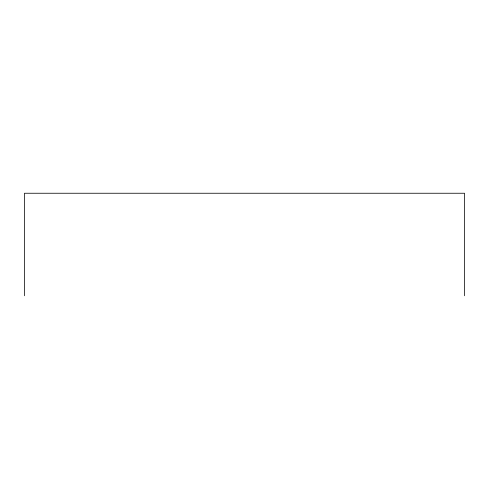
<?xml version="1.0" encoding="UTF-8"?>
<svg xmlns="http://www.w3.org/2000/svg" width="489" height="489" viewBox="0 0 489 489"><rect width="100%" height="100%" fill="white"/><g stroke="black" fill="none" stroke-linecap="round" stroke-linejoin="round"><path stroke-width="0.73" d="M464.55 295.753L464.55 193.247L24.45 193.247L24.45 295.753"/></g></svg>
